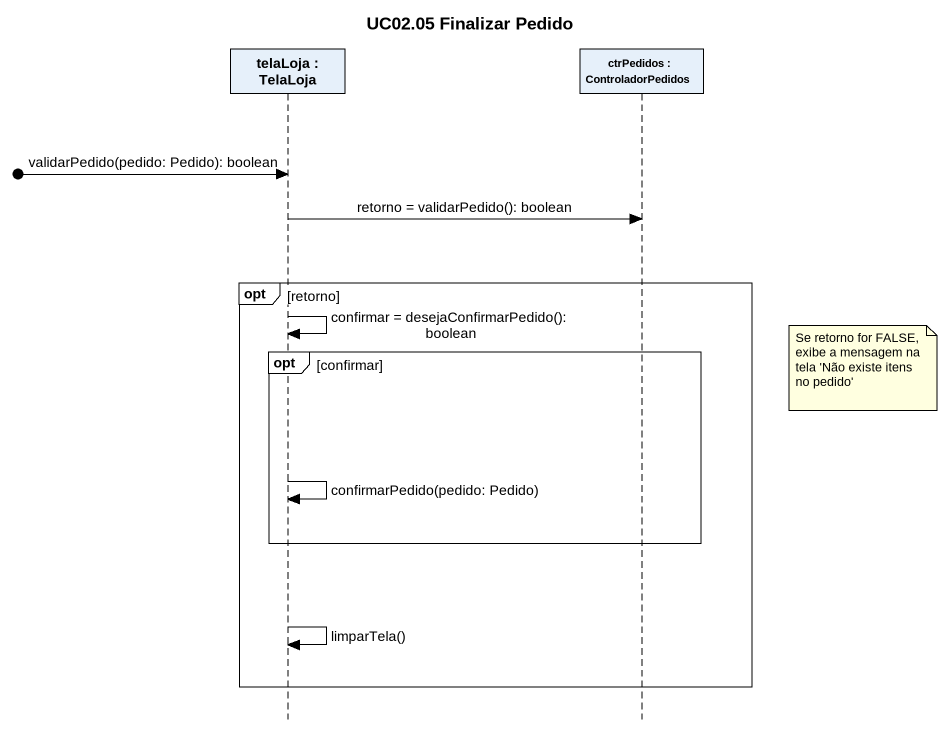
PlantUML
@startuml
title UC02.05 Finalizar Pedido
hide footbox
participant "telaLoja : TelaLoja" as telaLoja_TelaLoja
participant "ctrPedidos : ControladorPedidos" as ctrPedidos

[o-> telaLoja_TelaLoja : validarPedido(pedido: Pedido): boolean
telaLoja_TelaLoja -> ctrPedidos : retorno = validarPedido(): boolean
opt retorno
  telaLoja_TelaLoja -> telaLoja_TelaLoja : confirmar = desejaConfirmarPedido(): boolean
  opt confirmar
    note right of ctrPedidos : Se retorno for FALSE, exibe a mensagem na tela 'Não existe itens no pedido'
    telaLoja_TelaLoja -> telaLoja_TelaLoja : confirmarPedido(pedido: Pedido)
  end
  telaLoja_TelaLoja -> telaLoja_TelaLoja : limparTela()
end
@enduml
